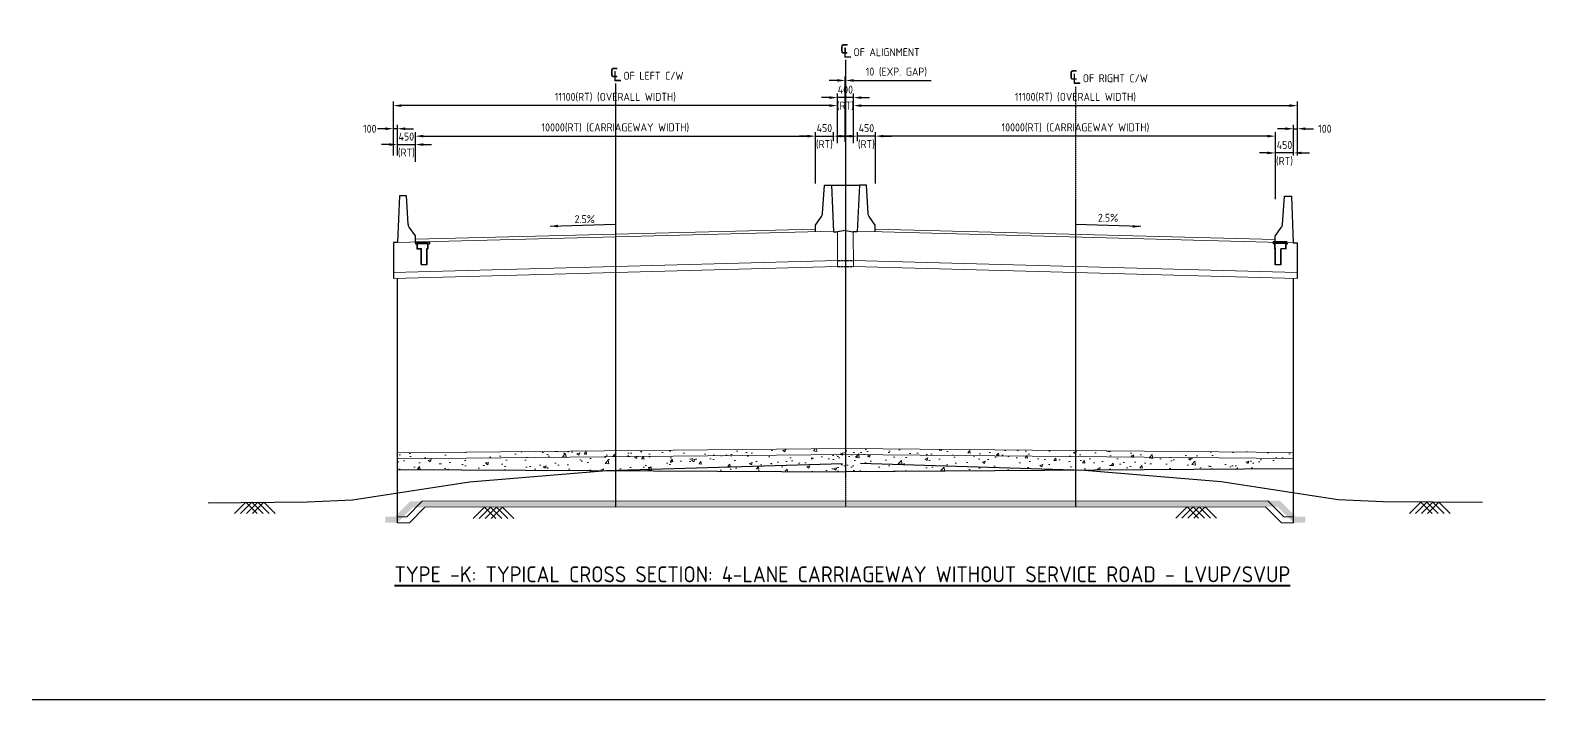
# Model space of a CAD drawing. Header units: millimetres. Extents: x 207528 to 778454, y -364692 to 101323.
# Drawn here: x 509714 to 547955, y -133610 to -116889 of the extents above; entities that cross this region are included whole.
import ezdxf

# ---------------------------------------------------------------- set-up
doc = ezdxf.new("R2010")
doc.units = ezdxf.units.MM
doc.linetypes.add('CENTER', pattern=[2, 1.25, -0.25, 0.25, -0.25])
doc.linetypes.add('HIDDEN', pattern=[0.375, 0.25, -0.125])
for name, color, linetype in [('CEN', 181, 'CENTER'), ('Dim', 253, 'Continuous'), ('Dimension', 253, 'Continuous'), ('Structure Main', 3, 'Continuous')]:
    doc.layers.add(name, color=color, linetype=linetype)
for name, color, linetype, lineweight in [('EX', 7, 'Continuous', 20), ('Structure', 7, 'Continuous', 30), ('Text large', 7, 'Continuous', 40), ('Text small', 1, 'Continuous', 20)]:
    doc.layers.add(name, color=color, linetype=linetype, lineweight=lineweight)
doc.styles.add('isocp 100', font='isocp.shx', dxfattribs={"height": 200})
doc.styles.add('isocp 200', font='isocp.shx', dxfattribs={"height": 400})
doc.dimstyles.new('NH30A_100', dxfattribs={"dimscale": 100, "dimtxt": 2, "dimasz": 2, "dimexe": 1, "dimexo": 1, "dimgap": 1, "dimtad": 1, "dimdec": 0, "dimdsep": 46, "dimtxsty": 'isocp 100', "dimcen": 0.5, "dimclrd": 47, "dimclre": 47, "dimclrt": 1, "dimadec": 0, "dimazin": 0, "dimtfac": 1, "dimtdec": 0, "dimtmove": 0, "dimatfit": 3, "dimfxl": 1, "dimtolj": 1, "dimtzin": 0, "dimarcsym": 0})
pattern_1 = [(50, (579209.4, -268510.44), (717.2602, -62.7521), [75, -825]), (355, (579209.4, -268510.4), (-138.7513, 752.192), [60, -660]), (100.4514, (579269.16, -268515.7), (578.5094, 689.4395), [63.7402, -701.142]), (46.1842, (579209.4, -268310.4), (1067.241, -165.519), [112.5, -1237.5]), (96.6356, (579298.3, -268324.2), (934.663, 974.118), [95.61, -1051.713]), (351.1842, (579209.4, -268310.4), (934.662, 974.1186), [90, -990]), (21, (579309.4, -268360.44), (596.907, -402.619), [75, -825]), (326, (579309.4, -268360.4), (243.3153, 725.15), [60, -660]), (71.4514, (579359.1, -268394), (840.2226, 322.5305), [63.7402, -701.142]), (37.5, (579209.4, -268510.44), (12.15986, 332.89385), [0, -652, 0, -670, 0, -662.5]), (7.5, (579209.4, -268510.44), (263.0695, 394.4117), [0, -382, 0, -637, 0, -252.5]), (327.5, (578986.4, -268510.44), (533.82244, -22.55487), [0, -250, 0, -780, 0, -1035]), (317.5, (578886.4, -268510.44), (583.1862, 100.105), [0, -325, 0, -518, 0, -735])]
pattern_2 = [(50, (571859.4, -268482.7), (717.2602, -62.7521), [75, -825]), (355, (571859.4, -268482.7), (-138.7513, 752.192), [60, -660]), (100.4514, (571919.2, -268487.9), (578.5094, 689.4395), [63.7402, -701.142]), (46.1842, (571859.4, -268282.7), (1067.241, -165.519), [112.5, -1237.5]), (96.6356, (571948.4, -268296.5), (934.663, 974.118), [95.61, -1051.713]), (351.1842, (571859.4, -268282.7), (934.662, 974.119), [90, -990]), (21, (571959.4, -268332.7), (596.907, -402.619), [75, -825]), (326, (571959.4, -268332.7), (243.3153, 725.15), [60, -660]), (71.4514, (572009.16, -268366.25), (840.2226, 322.5305), [63.7402, -701.142]), (37.5, (571859.42, -268482.7), (12.15986, 332.89385), [0, -652, 0, -670, 0, -662.5]), (7.5, (571859.4, -268482.7), (263.0695, 394.4117), [0, -382, 0, -637, 0, -252.5]), (327.5, (571636.42, -268482.7), (533.82244, -22.55487), [0, -250, 0, -780, 0, -1035]), (317.5, (571536.4, -268482.7), (583.1862, 100.105), [0, -325, 0, -518, 0, -735])]

# ---------------------------------------------------------------- blocks, each defined once
blk = doc.blocks.new('*D703')
at = {"layer": 'Defpoints', "color": 0, "transparency": 16777216}
for p in [(600208, -117230), (600198, -118866), (600208, -118866)]:
    blk.add_point(p, dxfattribs=at)
at = {"layer": 'Dim', "color": 47, "lineweight": -2, "transparency": 16777216}
for p, q in [((599998, -117230), (599798, -117230)), ((600198, -118766), (600198, -117130)), ((600198, -117230), (600208, -117230)), ((600208, -118766), (600208, -117130)), ((600408, -117230), (602348, -117230))]:
    blk.add_line(p, q, dxfattribs=at)
at = {"layer": 'Dim', "color": 47, "transparency": 16777216}
for points in [[(599998, -117197), (599998, -117263), (600198, -117230)], [(600408, -117197), (600408, -117263), (600208, -117230)]]:
    blk.add_solid(points, dxfattribs=at)
at = {"layer": 'Dim', "color": 1, "transparency": 16777216, "insert": (601478, -117020), "char_height": 200, "width": 159266.94, "attachment_point": 5, "style": 'isocp 100'}
blk.add_mtext('\\A1;10 (EXP. GAP)', dxfattribs=at)
blk = doc.blocks.new('HFHGHFGH')
at = {"color": 1}
for p, q in [((151681, 917410), (152030, 917410)), ((151715, 917410), (151715, 917396)), ((151723, 917410), (151723, 917242)), ((151754, 917410), (151754, 917376)), ((151770, 917410), (151770, 917376)), ((151801, 917410), (151801, 917376)), ((151817, 917410), (151817, 917376)), ((151847, 917410), (151847, 917376)), ((151863, 917410), (151863, 917376)), ((151894, 917410), (151894, 917376)), ((151910, 917410), (151910, 917376)), ((151941, 917410), (151941, 917376)), ((151957, 917410), (151957, 917376)), ((151987, 917410), (151987, 917242)), ((152030, 917410), (152030, 917359)), ((151681, 917396), (151681, 917359)), ((151681, 917396), (151715, 917396)), ((151681, 917359), (151715, 917359)), ((151715, 917359), (151715, 917234)), ((151715, 917234), (151829, 917234)), ((151723, 917367), (151987, 917367)), ((151723, 917242), (151810, 917242)), ((151754, 917376), (151770, 917376)), ((151801, 917376), (151817, 917376)), ((151810, 917242), (151837, 917242)), ((151829, 916840), (151829, 917234)), ((151837, 916840), (151837, 917242)), ((151847, 917376), (151863, 917376)), ((151894, 917376), (151910, 917376)), ((151941, 917376), (151957, 917376)), ((151970, 916840), (151970, 917242)), ((151970, 917242), (151987, 917242)), ((151978, 917234), (151995, 917234)), ((151978, 916840), (151978, 917234)), ((151995, 917359), (151995, 917234)), ((151995, 917359), (152030, 917359)), ((151829, 916840), (151978, 916840))]:
    blk.add_line(p, q, dxfattribs=at)
blk = doc.blocks.new('*D759')
at = {"layer": 'Defpoints', "color": 0, "transparency": 16777216}
for p in [(518782, -118765), (529882, -119771), (518782, -120115)]:
    blk.add_point(p, dxfattribs=at)
at = {"layer": 'Text small', "color": 47, "lineweight": -2, "transparency": 16777216}
for p, q in [((518782, -120015), (518782, -118665)), ((529682, -118765), (518982, -118765)), ((529882, -119671), (529882, -118665))]:
    blk.add_line(p, q, dxfattribs=at)
at = {"layer": 'Text small', "color": 47, "transparency": 16777216}
for points in [[(518982, -118732), (518982, -118798), (518782, -118765)], [(529682, -118732), (529682, -118798), (529882, -118765)]]:
    blk.add_solid(points, dxfattribs=at)
at = {"layer": 'Text small', "color": 1, "transparency": 16777216, "insert": (524332, -118555), "char_height": 200, "attachment_point": 5, "style": 'isocp 100'}
blk.add_mtext('\\A1;11100(RT) (OVERALL WIDTH)', dxfattribs=at)
blk = doc.blocks.new('*D760')
at = {"layer": 'Defpoints', "color": 0, "transparency": 16777216}
for p in [(519332, -119738), (518882, -120115), (519332, -120266)]:
    blk.add_point(p, dxfattribs=at)
at = {"layer": 'Text small', "color": 47, "lineweight": -2, "transparency": 16777216}
for p, q in [((518882, -120015), (518882, -119638)), ((519332, -120166), (519332, -119638)), ((518682, -119738), (518482, -119738)), ((518882, -119738), (519332, -119738)), ((519532, -119738), (519732, -119738))]:
    blk.add_line(p, q, dxfattribs=at)
at = {"layer": 'Text small', "color": 47, "transparency": 16777216}
for points in [[(518682, -119705), (518682, -119771), (518882, -119738)], [(519532, -119705), (519532, -119771), (519332, -119738)]]:
    blk.add_solid(points, dxfattribs=at)
at = {"layer": 'Text small', "color": 1, "transparency": 16777216, "char_height": 200, "attachment_point": 5, "style": 'isocp 100'}
for s, insert in [('\\A1;450', (519107, -119538)), ('\\A1;(RT)', (519107, -119948))]:
    blk.add_mtext(s, dxfattribs=dict(at, insert=insert))
blk = doc.blocks.new('*D761')
at = {"layer": 'Defpoints', "color": 0, "transparency": 16777216}
for p in [(529333, -119528), (519332, -120266), (529333, -120811)]:
    blk.add_point(p, dxfattribs=at)
at = {"layer": 'Text small', "color": 47, "lineweight": -2, "transparency": 16777216}
for p, q in [((519332, -120166), (519332, -119428)), ((519532, -119528), (529133, -119528)), ((529333, -120711), (529333, -119428))]:
    blk.add_line(p, q, dxfattribs=at)
at = {"layer": 'Text small', "color": 47, "transparency": 16777216}
for points in [[(519532, -119495), (519532, -119561), (519332, -119528)], [(529133, -119495), (529133, -119561), (529333, -119528)]]:
    blk.add_solid(points, dxfattribs=at)
at = {"layer": 'Text small', "color": 1, "transparency": 16777216, "insert": (524332, -119318), "char_height": 200, "attachment_point": 5, "style": 'isocp 100'}
blk.add_mtext('\\A1;10000(RT) (CARRIAGEWAY WIDTH)', dxfattribs=at)
blk = doc.blocks.new('*D762')
at = {"layer": 'Defpoints', "color": 0, "transparency": 16777216}
for p in [(529782, -119528), (529782, -119755), (529333, -120786)]:
    blk.add_point(p, dxfattribs=at)
at = {"layer": 'Text small', "color": 47, "lineweight": -2, "transparency": 16777216}
for p, q in [((529133, -119528), (528933, -119528)), ((529333, -120686), (529333, -119428)), ((529333, -119528), (529782, -119528)), ((529782, -119655), (529782, -119428)), ((529982, -119528), (530182, -119528))]:
    blk.add_line(p, q, dxfattribs=at)
at = {"layer": 'Text small', "color": 47, "transparency": 16777216}
for points in [[(529133, -119495), (529133, -119561), (529333, -119528)], [(529982, -119495), (529982, -119561), (529782, -119528)]]:
    blk.add_solid(points, dxfattribs=at)
at = {"layer": 'Text small', "color": 1, "transparency": 16777216, "char_height": 200, "attachment_point": 5, "style": 'isocp 100'}
for s, insert in [('\\A1;450', (529557, -119328)), ('\\A1;(RT)', (529557, -119738))]:
    blk.add_mtext(s, dxfattribs=dict(at, insert=insert))
blk = doc.blocks.new('*D763')
at = {"layer": 'Defpoints', "color": 0, "transparency": 16777216}
for p in [(529882, -118565), (529882, -119805), (530282, -119805)]:
    blk.add_point(p, dxfattribs=at)
at = {"layer": 'Text small', "color": 47, "lineweight": -2, "transparency": 16777216}
for p, q in [((529882, -119705), (529882, -118465)), ((530282, -119705), (530282, -118465)), ((529682, -118565), (529482, -118565)), ((530282, -118565), (529882, -118565)), ((530482, -118565), (530682, -118565))]:
    blk.add_line(p, q, dxfattribs=at)
at = {"layer": 'Text small', "color": 47, "transparency": 16777216}
for points in [[(529682, -118532), (529682, -118598), (529882, -118565)], [(530482, -118532), (530482, -118598), (530282, -118565)]]:
    blk.add_solid(points, dxfattribs=at)
at = {"layer": 'Text small', "color": 1, "transparency": 16777216, "char_height": 200, "attachment_point": 5, "style": 'isocp 100'}
for s, insert in [('\\A1;400', (530082, -118365)), ('\\A1;(RT)', (530082, -118775))]:
    blk.add_mtext(s, dxfattribs=dict(at, insert=insert))
blk = doc.blocks.new('*D764')
at = {"layer": 'Defpoints', "color": 0, "transparency": 16777216}
for p in [(530087, -118135), (530077, -119771), (530087, -119771)]:
    blk.add_point(p, dxfattribs=at)
at = {"layer": 'Dim', "color": 47, "lineweight": -2, "transparency": 16777216}
for p, q in [((529877, -118135), (529677, -118135)), ((530077, -119671), (530077, -118035)), ((530077, -118135), (530087, -118135)), ((530087, -119671), (530087, -118035)), ((530287, -118135), (532227, -118135))]:
    blk.add_line(p, q, dxfattribs=at)
at = {"layer": 'Dim', "color": 47, "transparency": 16777216}
for points in [[(529877, -118102), (529877, -118169), (530077, -118135)], [(530287, -118102), (530287, -118169), (530087, -118135)]]:
    blk.add_solid(points, dxfattribs=at)
at = {"layer": 'Dim', "color": 1, "transparency": 16777216, "insert": (531357, -117925), "char_height": 200, "width": 159266.94, "attachment_point": 5, "style": 'isocp 100'}
blk.add_mtext('\\A1;10 (EXP. GAP)', dxfattribs=at)
blk = doc.blocks.new('*D765')
at = {"layer": 'Defpoints', "color": 0, "transparency": 16777216}
for p in [(541382, -118765), (530282, -119771), (541382, -120115)]:
    blk.add_point(p, dxfattribs=at)
at = {"layer": 'Text small', "color": 47, "lineweight": -2, "transparency": 16777216}
for p, q in [((530282, -119671), (530282, -118665)), ((530482, -118765), (541182, -118765)), ((541382, -120015), (541382, -118665))]:
    blk.add_line(p, q, dxfattribs=at)
at = {"layer": 'Text small', "color": 47, "transparency": 16777216}
for points in [[(530482, -118732), (530482, -118798), (530282, -118765)], [(541182, -118732), (541182, -118798), (541382, -118765)]]:
    blk.add_solid(points, dxfattribs=at)
at = {"layer": 'Text small', "color": 1, "transparency": 16777216, "insert": (535832, -118555), "char_height": 200, "attachment_point": 5, "style": 'isocp 100'}
blk.add_mtext('\\A1;11100(RT) (OVERALL WIDTH)', dxfattribs=at)
blk = doc.blocks.new('*D766')
at = {"layer": 'Defpoints', "color": 0, "transparency": 16777216}
for p in [(530832, -119528), (530832, -120811), (540833, -121205)]:
    blk.add_point(p, dxfattribs=at)
at = {"layer": 'Text small', "color": 47, "lineweight": -2, "transparency": 16777216}
for p, q in [((530832, -120711), (530832, -119428)), ((540633, -119528), (531032, -119528)), ((540833, -121105), (540833, -119428))]:
    blk.add_line(p, q, dxfattribs=at)
at = {"layer": 'Text small', "color": 47, "transparency": 16777216}
for points in [[(531032, -119495), (531032, -119561), (530832, -119528)], [(540633, -119495), (540633, -119561), (540833, -119528)]]:
    blk.add_solid(points, dxfattribs=at)
at = {"layer": 'Text small', "color": 1, "transparency": 16777216, "insert": (535832, -119318), "char_height": 200, "attachment_point": 5, "style": 'isocp 100'}
blk.add_mtext('\\A1;10000(RT) (CARRIAGEWAY WIDTH)', dxfattribs=at)
blk = doc.blocks.new('*D767')
at = {"layer": 'Defpoints', "color": 0, "transparency": 16777216}
for p in [(518782, -119343), (518782, -120083), (518882, -120083)]:
    blk.add_point(p, dxfattribs=at)
at = {"layer": 'Text small', "color": 47, "lineweight": -2, "transparency": 16777216}
for p, q in [((518782, -119983), (518782, -119243)), ((518882, -119983), (518882, -119243)), ((518582, -119343), (518382, -119343)), ((518882, -119343), (518782, -119343)), ((519082, -119343), (519282, -119343))]:
    blk.add_line(p, q, dxfattribs=at)
at = {"layer": 'Text small', "color": 47, "transparency": 16777216}
for points in [[(518582, -119309), (518582, -119376), (518782, -119343)], [(519082, -119309), (519082, -119376), (518882, -119343)]]:
    blk.add_solid(points, dxfattribs=at)
at = {"layer": 'Text small', "color": 1, "transparency": 16777216, "insert": (517907, -119343), "char_height": 200, "attachment_point": 5, "style": 'isocp 100'}
blk.add_mtext('\\A1;     100', dxfattribs=at)
blk = doc.blocks.new('*D768')
at = {"layer": 'Defpoints', "color": 0, "transparency": 16777216}
for p in [(530382, -119528), (530382, -119755), (530832, -120786)]:
    blk.add_point(p, dxfattribs=at)
at = {"layer": 'Text small', "color": 47, "lineweight": -2, "transparency": 16777216}
for p, q in [((530182, -119528), (529982, -119528)), ((530382, -119655), (530382, -119428)), ((530832, -119528), (530382, -119528)), ((530832, -120686), (530832, -119428)), ((531032, -119528), (531232, -119528))]:
    blk.add_line(p, q, dxfattribs=at)
at = {"layer": 'Text small', "color": 47, "transparency": 16777216}
for points in [[(530182, -119495), (530182, -119561), (530382, -119528)], [(531032, -119495), (531032, -119561), (530832, -119528)]]:
    blk.add_solid(points, dxfattribs=at)
at = {"layer": 'Text small', "color": 1, "transparency": 16777216, "char_height": 200, "attachment_point": 5, "style": 'isocp 100'}
for s, insert in [('\\A1;450', (530607, -119328)), ('\\A1;(RT)', (530607, -119738))]:
    blk.add_mtext(s, dxfattribs=dict(at, insert=insert))
blk = doc.blocks.new('*D769')
at = {"layer": 'Defpoints', "color": 0, "transparency": 16777216}
for p in [(540833, -119948), (540833, -120266), (541283, -120115)]:
    blk.add_point(p, dxfattribs=at)
at = {"layer": 'Text small', "color": 47, "lineweight": -2, "transparency": 16777216}
for p, q in [((540633, -119948), (540433, -119948)), ((540833, -120166), (540833, -119848)), ((541283, -119948), (540833, -119948)), ((541283, -120015), (541283, -119848)), ((541483, -119948), (541683, -119948))]:
    blk.add_line(p, q, dxfattribs=at)
at = {"layer": 'Text small', "color": 47, "transparency": 16777216}
for points in [[(540633, -119915), (540633, -119981), (540833, -119948)], [(541483, -119915), (541483, -119981), (541283, -119948)]]:
    blk.add_solid(points, dxfattribs=at)
at = {"layer": 'Text small', "color": 1, "transparency": 16777216, "char_height": 200, "attachment_point": 5, "style": 'isocp 100'}
for s, insert in [('\\A1;450', (541058, -119748)), ('\\A1;(RT)', (541058, -120158))]:
    blk.add_mtext(s, dxfattribs=dict(at, insert=insert))
blk = doc.blocks.new('*D770')
at = {"layer": 'Defpoints', "color": 0, "transparency": 16777216}
for p in [(541382, -119343), (541283, -120083), (541382, -120083)]:
    blk.add_point(p, dxfattribs=at)
at = {"layer": 'Text small', "color": 47, "lineweight": -2, "transparency": 16777216}
for p, q in [((541283, -119983), (541283, -119243)), ((541382, -119983), (541382, -119243)), ((541083, -119343), (540883, -119343)), ((541283, -119343), (541382, -119343)), ((541582, -119343), (541782, -119343))]:
    blk.add_line(p, q, dxfattribs=at)
at = {"layer": 'Text small', "color": 47, "transparency": 16777216}
for points in [[(541083, -119309), (541083, -119376), (541283, -119343)], [(541582, -119309), (541582, -119376), (541382, -119343)]]:
    blk.add_solid(points, dxfattribs=at)
at = {"layer": 'Text small', "color": 1, "transparency": 16777216, "insert": (541782, -119343), "char_height": 200, "attachment_point": 5, "style": 'isocp 100'}
blk.add_mtext('\\A1;     100', dxfattribs=at)

msp = doc.modelspace()

# ---------------------------------------------------------------- hatches: boundary and pattern name
at = {"layer": 'EX'}
h = msp.add_hatch(dxfattribs=at)
h.set_pattern_fill('AR-CONC', color=3, scale=100, style=0)
h.set_pattern_definition(pattern_1)
h.paths.add_polyline_path([(524632.4, -127390.7), (524632.2, -127540.7), (530382.4, -127488), (530382.4, -127338)])
h.paths.add_polyline_path([(518882.4, -127443.8), (518882.4, -127593.8), (524632.2, -127540.7), (524632.4, -127390.7)])
h = msp.add_hatch(dxfattribs=at)
h.set_pattern_fill('AR-CONC', color=3, scale=100, style=0)
h.set_pattern_definition(pattern_2)
h.paths.add_polyline_path([(535532.6, -127385.5), (535532.6, -127535.5), (529782.4, -127486.9), (529782.4, -127336.9)])
h.paths.add_polyline_path([(541282.4, -127433.6), (541282.4, -127583.6), (535532.6, -127535.5), (535532.6, -127385.5)])
h = msp.add_hatch(dxfattribs=at)
h.set_pattern_fill('AR-CONC', color=3, scale=100, style=0)
h.set_pattern_definition(pattern_1)
h.paths.add_polyline_path([(524632.4, -127540.7), (518882.4, -127593.8), (518882.4, -127858.6), (524632.4, -127887.9)])
h.paths.add_polyline_path([(530382.4, -127488), (524632.4, -127540.7), (524632.4, -127887.9), (530382.4, -127917.2)])
h = msp.add_hatch(dxfattribs=at)
h.set_pattern_fill('AR-CONC', color=3, scale=100, style=0)
h.set_pattern_definition(pattern_2)
h.paths.add_polyline_path([(535532.6, -127535.5), (541282.4, -127583.6), (541282.4, -127847.2), (535532.4, -127881.9)])
h.paths.add_polyline_path([(529782.4, -127487.4), (535532.6, -127535.5), (535532.4, -127881.9), (529782.4, -127916.6)])
h = msp.add_hatch(dxfattribs=at)
h.set_pattern_fill('AR-CONC', color=3, scale=50, style=0)
h.set_pattern_definition([(50, (575409.22, -267821.3), (358.6301, -31.37607), [37.5, -412.5]), (355, (575409.22, -267821.3), (-69.3757, 376.0961), [30, -330]), (100.45144, (575439.1, -267823.93), (289.2544, 344.72), [31.8701, -350.5711]), (46.1842, (575409.2, -267721.3), (533.6207, -82.7596), [56.25, -618.75]), (96.63564, (575453.7, -267728.2), (467.331, 487.0593), [47.8052, -525.8569]), (351.18416, (575409.2, -267721.3), (467.331, 487.0593), [45, -495]), (21, (575459.22, -267746.3), (298.4535, -201.30945), [37.5, -412.5]), (326, (575459.22, -267746.3), (121.6577, 362.575), [30, -330]), (71.45144, (575484.1, -267763.1), (420.1112, 161.2656), [31.8701, -350.5711]), (37.5, (575409.22, -267821.31), (6.07993, 166.44693), [0, -326, 0, -335, 0, -331.25]), (7.5, (575409.22, -267821.31), (131.53477, 197.20586), [0, -191, 0, -318.5, 0, -126.25]), (327.5, (575297.72, -267821.31), (266.91122, -11.27744), [0, -125, 0, -390, 0, -517.5]), (317.5, (575247.72, -267821.3), (291.5931, 50.0525), [0, -162.5, 0, -259, 0, -367.5])])
h.paths.add_polyline_path([(540945.5, -128642.8), (535832.6, -128645.8), (535832.6, -128795.8), (540883.4, -128792.8), (541282.4, -129191.9), (541582.4, -129191.9), (541582.4, -129041.9), (541344.6, -129041.9)])
h.paths.add_polyline_path([(535832.6, -128645.8), (530082.4, -128655.4), (530082.4, -128805.4), (535832.6, -128795.8)])
h.paths.add_polyline_path([(530082.4, -128655.4), (524332.2, -128652.5), (524332.2, -128802.5), (530082.4, -128805.4)])
edge = h.paths.add_edge_path()
edge.add_line((524332.2, -128652.5), (519206.6, -128655.5))
edge.add_arc((520159.4, -128348.7), 1001, 197.84931, 207.15249)
edge.add_line((519268.7, -128805.5), (524332.2, -128802.5))
edge.add_line((524332.2, -128802.5), (524332.2, -128652.5))
edge = h.paths.add_edge_path()
edge.add_line((519206.6, -128655.5), (519206.3, -128655.8))
edge.add_line((519206.3, -128655.8), (518820.3, -129041.8))
edge.add_line((518820.3, -129041.8), (518582.4, -129041.8))
edge.add_line((518582.4, -129041.8), (518582.4, -129191.8))
edge.add_line((518582.4, -129191.8), (518882.4, -129191.8))
edge.add_line((518882.4, -129191.8), (519268.7, -128805.5))
edge.add_arc((520159.4, -128348.7), 1001, 197.84931, 207.15249, ccw=False)

# ---------------------------------------------------------------- linework, layer by layer
for p, q in [((518882.4, -122187.7), (518882.4, -122187.1)), ((541376.7, -122197.5), (541376.7, -123086.2)), ((518882.4, -129192.4), (518882.4, -123084.9)), ((541282.4, -129191.9), (541282.4, -123083.6)), ((518882.4, -127858.6), (530082.4, -127916.6)), ((541282.4, -127847.2), (530082.4, -127916.6))]:
    msp.add_line(p, q)
msp.add_lwpolyline([(540826.7, -122195.3), (540827.4, -122030.3), (540979.3, -121815.2, 0.1368849), (541006.4, -121739.2), (541056.4, -121031.2), (541231.4, -121031.9), (541276.7, -122197.1), (541376.7, -122197.5)], format="xyb")
msp.add_lwpolyline([(518882.4, -127413.4), (518882.4, -127384.5)])
at = {"layer": 'CEN', "color": 1, "linetype": 'CENTER', "ltscale": 5}
for p, q in [((530082.4, -117616.1), (530082.4, -128799.4)), ((524332.4, -118209.8), (524332.4, -128803.1)), ((535832.4, -118295.2), (535832.4, -128795.8))]:
    msp.add_line(p, q, dxfattribs=at)
at = {"layer": 'Dim', "linetype": 'HIDDEN', "ltscale": 100}
for p, q in [((529882.4, -122635.9), (530277.7, -122635.2)), ((529882.4, -122786), (530277.7, -122785.4))]:
    msp.add_line(p, q, dxfattribs=at)
at = {"layer": 'Dim'}
msp.add_line((509755.1, -133610.5), (547576.7, -133610.5), dxfattribs=at)
for points in [[(515380, -128964.6), (515097.2, -128681.8), (514814.3, -128964.6)], [(515530, -128964.5), (515247.2, -128681.7), (514964.3, -128964.5)], [(515680, -128964.5), (515397.2, -128681.7), (515114.3, -128964.5)], [(515830, -128964.5), (515547.2, -128681.7), (515264.3, -128964.5)], [(521342, -129087.9), (521059.2, -128805), (520776.3, -129087.9)], [(521492, -129087.8), (521209.2, -128805), (520926.3, -129087.8)], [(521642, -129087.8), (521359.2, -128805), (521076.3, -129087.8)], [(521792, -129087.8), (521509.2, -128805), (521226.3, -129087.8)], [(538907.1, -129076.7), (538624.2, -128793.8), (538341.4, -129076.7)], [(539057.1, -129076.6), (538774.2, -128793.7), (538491.4, -129076.6)], [(539207.1, -129076.6), (538924.2, -128793.7), (538641.4, -129076.6)], [(539357.1, -129076.6), (539074.2, -128793.7), (538791.4, -129076.6)], [(544750.5, -128964), (544467.7, -128681.2), (544184.8, -128964)], [(544900.5, -128963.9), (544617.7, -128681.1), (544334.8, -128963.9)], [(545050.5, -128963.9), (544767.7, -128681.1), (544484.8, -128963.9)], [(545200.5, -128963.9), (544917.7, -128681.1), (544634.8, -128963.9)]]:
    msp.add_lwpolyline(points, dxfattribs=at)
at = {"layer": 'Dimension', "linetype": 'Continuous', "ltscale": 10, "flags": 128}
for points in [[(514156, -128691.9), (516638.3, -128671.4), (517762.9, -128622.1), (520689.9, -128167.3), (524107, -127884.3), (530008.2, -127709.9)], [(546008.8, -128691.3), (543526.5, -128670.8), (542401.9, -128621.5), (539474.9, -128166.7), (536057.8, -127883.7), (530456.6, -127709.3)]]:
    msp.add_lwpolyline(points, dxfattribs=at)
at = {"layer": 'EX'}
for p, q in [((529781.9, -121905.7), (518882.4, -122187.7)), ((529332.4, -121852.4), (519332.4, -122107.7)), ((529882.4, -121917.4), (529882.4, -122786)), ((530277.7, -121916.8), (530281.8, -122785.4)), ((530378.4, -121905.5), (541276.7, -122197.1)), ((530828, -121851.7), (540827.1, -122108.9)), ((529882.4, -122635.9), (518782.4, -122937.5)), ((530277.7, -122635.2), (541376.7, -122936.1)), ((529882.4, -122786), (518782.4, -123087.6)), ((530277.7, -122785.2), (541376.7, -123086.2)), ((530082.4, -127337.4), (518882.4, -127443.8)), ((530082.4, -127337.4), (541282.4, -127433.6)), ((530082.4, -127486.9), (518882.4, -127593.8)), ((530082.4, -127487.4), (541282.4, -127583.6)), ((519120.3, -129042.4), (519506.6, -128656.1)), ((519182.4, -129192.4), (519568.7, -128806.1)), ((540583.4, -128792.8), (519568.7, -128806.1)), ((540982.4, -129191.9), (540582.8, -128792.2)), ((541044.6, -129041.9), (540644.9, -128642.2)), ((518882.4, -129042.4), (519120.3, -129042.4)), ((518882.4, -129192.4), (519182.4, -129192.4)), ((541282.4, -129191.9), (540982.4, -129191.9)), ((541282.4, -129041.9), (541044.6, -129041.9))]:
    msp.add_line(p, q, dxfattribs=at)
msp.add_lwpolyline([(540645.5, -128642.8), (519506.6, -128656.1)], dxfattribs=at)
at = {"layer": 'Structure'}
msp.add_line((518782.4, -122187.7), (518782.4, -123087.6), dxfattribs=at)
for points in [[(529332.4, -121917.4), (529332.4, -121752.4), (529483.4, -121536.7, 0.1368849), (529510.2, -121460.6), (529557.4, -120752.4), (529732.4, -120752.4), (529782.4, -121917.4), (529882.4, -121917.4)], [(530827.8, -121916.5), (530828.4, -121756), (530678.3, -121539.7, -0.1368849), (530651.8, -121463.5), (530607.5, -120755.1), (530432.5, -120754.4), (530377.7, -121919.2), (530277.7, -121918.8)], [(519332.4, -122187.7), (519332.4, -122022.7), (519181.4, -121807, -0.1368849), (519154.6, -121730.9), (519107.4, -121022.7), (518932.4, -121022.7), (518882.4, -122187.7), (518782.4, -122187.7)]]:
    msp.add_lwpolyline(points, format="xyb", dxfattribs=at)
at = {"layer": 'Structure Main'}
for p, q in [((529733, -120752.4), (530432.5, -120754.4)), ((530082.4, -121889.5), (529882.4, -121917.4)), ((530082.4, -121889.5), (530277.7, -121918.8))]:
    msp.add_line(p, q, dxfattribs=at)

# ---------------------------------------------------------------- block references
at = {"layer": 'Dim'}
msp.add_blockref('HFHGHFGH', (367651.8, -1039576.2), dxfattribs=at)
at = {"layer": 'Dim', "xscale": -1, "rotation": 359.7677943700798}
msp.add_blockref('HFHGHFGH', (689088.2, -1040191), dxfattribs=at)

# ---------------------------------------------------------------- texts
at = {"layer": 'Text large', "insert": (530007.1, -130482.8), "char_height": 400, "width": 26867.029, "attachment_point": 5, "style": 'isocp 100'}
msp.add_mtext('{\\LTYPE -K: TYPICAL CROSS SECTION: 4-LANE CARRIAGEWAY WITHOUT SERVICE ROAD - LVUP/SVUP}', dxfattribs=at)
at = {"layer": 'Text small', "char_height": 200}
for s, insert, width, attachment_point, style in [('{\\H2x;\\C1;℄\\H0.5x; }OF ALIGNMENT', (529942.7, -117128.8), 5400.783, 1, 'isocp 100'), ('{\\H2x;\\C1;℄\\H0.5x; }OF LEFT C/W', (524190.9, -117718.6), 5400.783, 1, 'isocp 100'), ('{\\H2x;\\C1;℄\\H0.5x; }OF RIGHT C/W', (537642.8, -117781.3), 5400.783, 3, 'isocp 100'), ('2.5%', (523311.9, -121502.9), 1294.264, 1, 'isocp 200'), ('2.5%', (536394, -121468.7), 1294.264, 1, 'isocp 200')]:
    msp.add_mtext(s, dxfattribs=dict(at, insert=insert, width=width, attachment_point=attachment_point, style=style))

# ---------------------------------------------------------------- dimensions: what is measured, and where the dimension line sits
at = {"layer": 'Dim'}
for base, p1, p2, picture, middle in [((600207.7, -117230.1), (600197.7, -118866), (600207.7, -118866), '*D703', (601477.7, -117020.1)), ((530087.4, -118135.2), (530077.4, -119771.1), (530087.4, -119771.1), '*D764', (531357.4, -117925.2))]:
    dim = msp.add_linear_dim(base=base, p1=p1, p2=p2, text='<> (EXP. GAP)', dimstyle='NH30A_100', dxfattribs=at)
    dim.commit()
    dim.dimension.update_dxf_attribs({"geometry": picture, "text_midpoint": middle})
at = {"layer": 'Text small'}
for base, p1, p2, text, picture, middle in [((518782.4, -118764.9), (529882.4, -119771.1), (518782.4, -120114.9), '<>(RT) (OVERALL WIDTH)', '*D759', (524332.4, -118554.9)), ((529332.5, -119527.8), (519332.3, -120266.2), (529332.5, -120810.9), '<>(RT) (CARRIAGEWAY WIDTH)', '*D761', (524332.4, -119317.8))]:
    dim = msp.add_linear_dim(base=base, p1=p1, p2=p2, text=text, dimstyle='NH30A_100', dxfattribs=at)
    dim.commit()
    dim.dimension.update_dxf_attribs({"geometry": picture, "text_midpoint": middle})
for base, p1, p2, text, picture, middle in [((541382.4, -118764.9), (530282.4, -119771.1), (541382.4, -120114.9), '<>(RT) (OVERALL WIDTH)', '*D765', (535832.4, -118554.9)), ((530832.3, -119527.8), (540832.5, -121204.5), (530832.3, -120810.9), '<>(RT) (CARRIAGEWAY WIDTH)', '*D766', (535832.4, -119317.8))]:
    dim = msp.add_linear_dim(base=base, p1=p1, p2=p2, angle=180, text=text, dimstyle='NH30A_100', dxfattribs=at)
    dim.commit()
    dim.dimension.update_dxf_attribs({"geometry": picture, "text_midpoint": middle})
for base, p1, p2, text, picture, middle in [((529882.4, -118564.9), (530282.4, -119805.5), (529882.4, -119805.5), '<>\\X(RT)', '*D763', (530082.4, -118564.9)), ((529782.4, -119527.8), (529332.5, -120785.8), (529782.4, -119755.1), '450\\X(RT)', '*D762', (529557.5, -119527.8)), ((519332.3, -119737.8), (518882.3, -120114.9), (519332.3, -120266.2), '450\\X(RT)', '*D760', (519107.3, -119737.8))]:
    dim = msp.add_linear_dim(base=base, p1=p1, p2=p2, text=text, dimstyle='NH30A_100', dxfattribs=at)
    dim.commit()
    dim.dimension.update_dxf_attribs({"geometry": picture, "text_midpoint": middle, "dimtype": 160})
for base, p1, p2, angle, picture, middle in [((518782.4, -119342.7), (518882.3, -120082.7), (518782.4, -120082.7), 180, '*D767', (517907.3, -119342.7)), ((541382.4, -119342.7), (541282.5, -120082.7), (541382.4, -120082.7), 0, '*D770', (541782.4, -119342.7))]:
    dim = msp.add_linear_dim(base=base, p1=p1, p2=p2, angle=angle, text='     <>', dimstyle='NH30A_100', override={"dimtmove": 2}, dxfattribs=at)
    dim.commit()
    dim.dimension.update_dxf_attribs({"geometry": picture, "text_midpoint": middle, "dimtype": 161})
for base, p1, p2, picture, middle in [((530382.4, -119527.8), (530832.3, -120785.8), (530382.4, -119755.1), '*D768', (530607.3, -119527.8)), ((540832.5, -119947.9), (541282.5, -120114.9), (540832.5, -120266.2), '*D769', (541057.5, -119947.9))]:
    dim = msp.add_linear_dim(base=base, p1=p1, p2=p2, angle=180, text='450\\X(RT)', dimstyle='NH30A_100', dxfattribs=at)
    dim.commit()
    dim.dimension.update_dxf_attribs({"geometry": picture, "text_midpoint": middle, "dimtype": 160})

# ---------------------------------------------------------------- leaders
at = {"layer": 'Text large'}
msp.add_leader([(537465.7, -121790.1), (535832.4, -121735.2)], dimstyle='NH30A_100', dxfattribs=at)
at = {"layer": 'Text small'}
msp.add_leader([(522699.1, -121781.6), (524332.4, -121726.8)], dimstyle='NH30A_100', dxfattribs=at)

doc.saveas('drawing.dxf')
